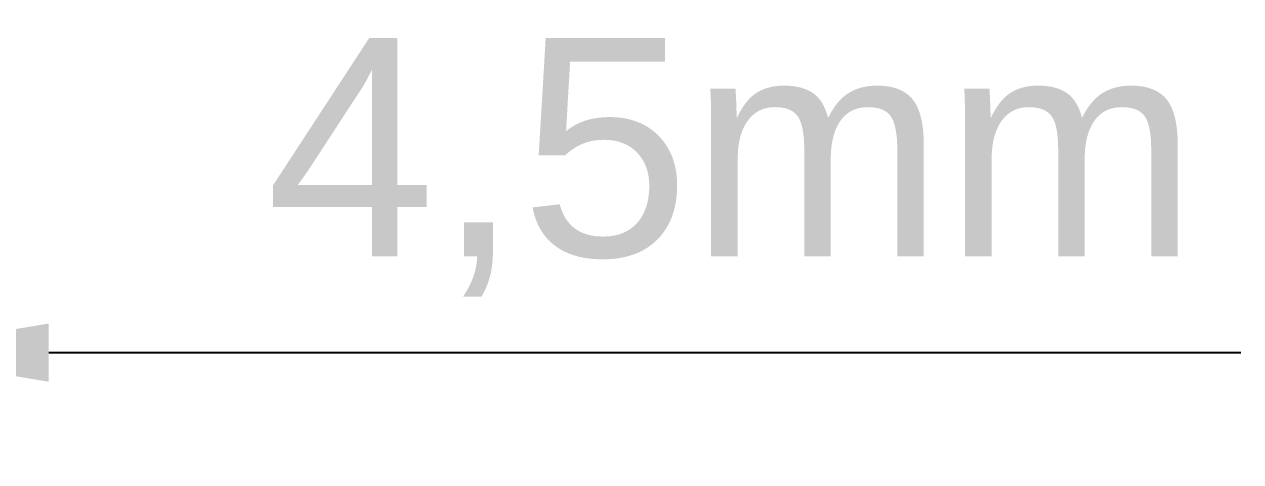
# Model space of a CAD drawing. Header units: millimetres. Extents: x 154 to 268, y 72 to 174.
# Drawn here: x 254.26 to 268.2, y 76.49 to 81.5 of the extents above; entities that cross this region are included whole.
import ezdxf

# ---------------------------------------------------------------- set-up
doc = ezdxf.new("R2010")
doc.units = ezdxf.units.MM
doc.styles.get("Standard").update_dxf_attribs({"font": 'arial.ttf'})
doc.dimstyles.new('ISO-25', dxfattribs={"dimtxt": 2.5, "dimasz": 2, "dimexe": 1.25, "dimexo": 0.625, "dimtad": 1, "dimtxsty": 'Standard', "dimcen": 2.5, "dimadec": 0, "dimazin": 0, "dimtfac": 1, "dimtmove": 0, "dimatfit": 3, "dimfxl": 1, "dimarcsym": 0})

# ---------------------------------------------------------------- blocks, each defined once
blk = doc.blocks.new('*D15')
at = {"color": 0, "lineweight": -2}
for p, q in [((248.044, 80.828), (248.044, 76.486)), ((252.544, 80.828), (252.544, 76.486)), ((246.044, 77.736), (244.044, 77.736)), ((248.044, 77.736), (252.544, 77.736)), ((254.544, 77.736), (268.198, 77.736))]:
    blk.add_line(p, q, dxfattribs=at)
at = {"color": 0}
for points in [[(246.044, 78.069), (246.044, 77.402), (248.044, 77.736)], [(254.544, 78.069), (254.544, 77.402), (252.544, 77.736)]]:
    blk.add_solid(points, dxfattribs=at)
at = {"layer": 'Defpoints', "color": 0}
for p in [(248.044, 81.453), (252.544, 81.453), (252.544, 77.736)]:
    blk.add_point(p, dxfattribs=at)
at = {"color": 0, "insert": (262.371, 79.858), "char_height": 2.5, "attachment_point": 5}
blk.add_mtext('4,5mm', dxfattribs=at)

msp = doc.modelspace()

# ---------------------------------------------------------------- dimensions: what is measured, and where the dimension line sits
dim = msp.add_linear_dim(base=(252.544, 77.736), p1=(248.044, 81.453), p2=(252.544, 81.453), dimstyle='ISO-25', override={"dimpost": 'mm'})
dim.commit()
dim.dimension.update_dxf_attribs({"geometry": '*D15', "text_midpoint": (262.371, 77.736), "dimtype": 160})

doc.saveas('drawing.dxf')
